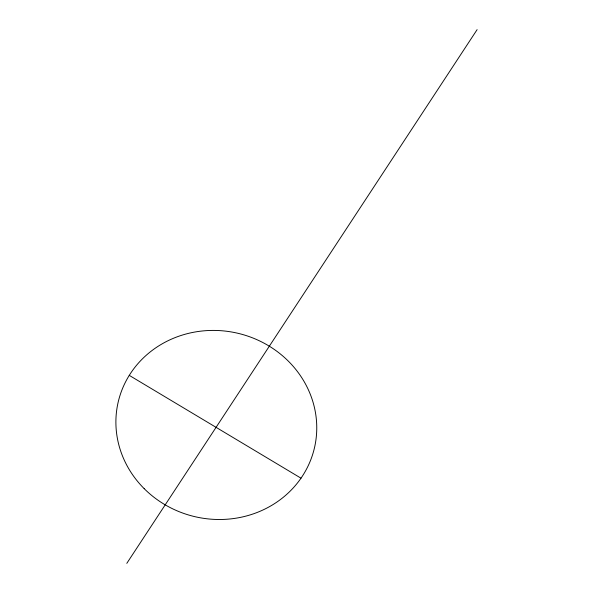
<?xml version="1.0" encoding="UTF-8"?>
<svg xmlns="http://www.w3.org/2000/svg" width="593" height="593" viewBox="0 0 593 593"><rect width="100%" height="100%" fill="white"/><g stroke="black" fill="none" stroke-linecap="round" stroke-linejoin="round"><path stroke-width="0.89" d="M126.798 563.35L477.106 29.65M129.259 375.369L301.007 478.188M144.188 488.654A100.773 94.183 13.3 0 0 312.911 453.623A100.773 94.183 13.3 0 0 191.873 332.606A100.773 94.183 13.3 0 0 144.188 488.654"/></g></svg>
